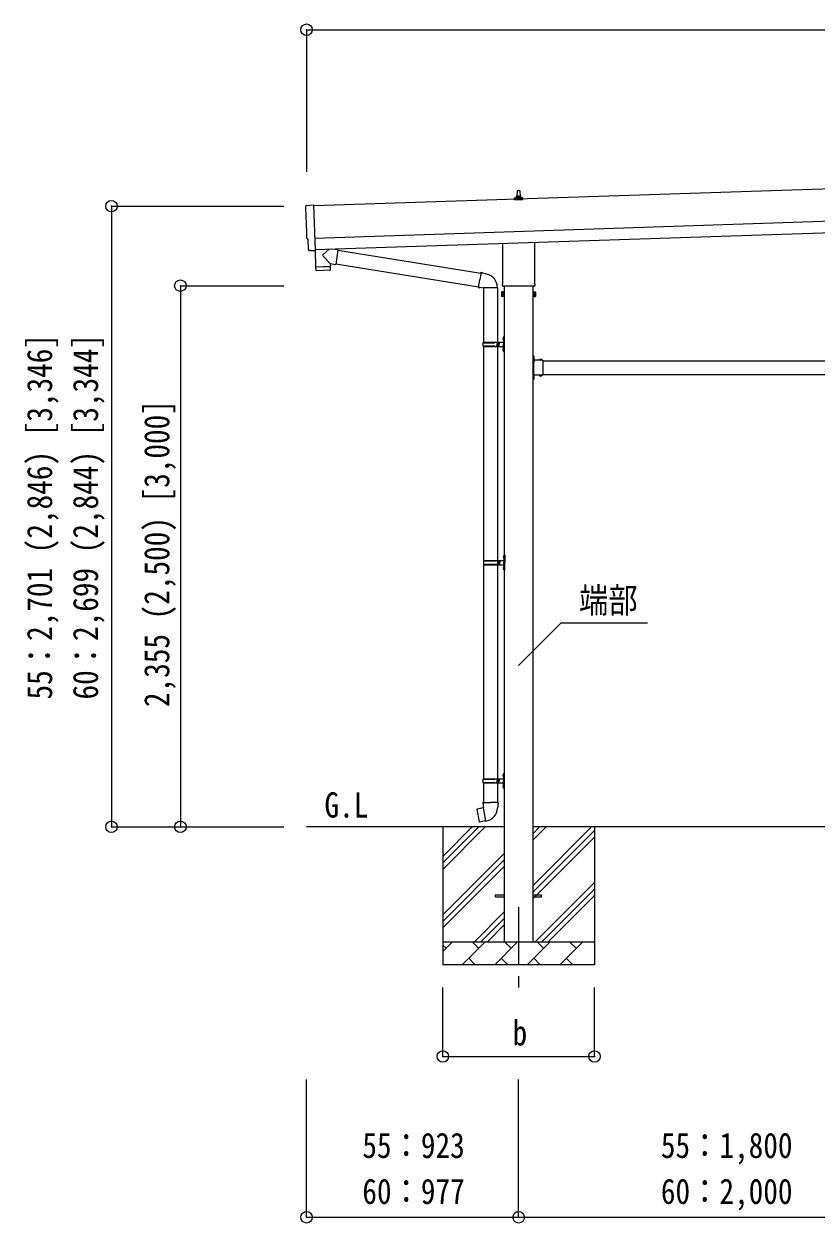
# Model space of a CAD drawing. Units: millimetres at full size, sheet at 1:50; details may follow other scales. Extents: x -14053 to 14053, y -9700 to 9700.
# Drawn here: x 1635 to 5081, y -3866 to 1352 of the extents above; entities that cross this region are included whole.
import ezdxf
from ezdxf.enums import TextEntityAlignment as Align

# ---------------------------------------------------------------- set-up
doc = ezdxf.new("R2010")
doc.units = ezdxf.units.MM
doc.header["$LTSCALE"] = 50
doc.header["$PDMODE"] = 32
doc.header["$PDSIZE"] = 50
doc.linetypes.add('CHAIN1', pattern=[8, 5, -1, 1, -1])
doc.linetypes.add('USER7', pattern=[2, 1, -1])
for name, color, linetype, lineweight in [('0-2_建具', 4, 'Continuous', 9), ('0-3_階段', 7, 'CHAIN1', 9), ('0-4_設備', 7, 'Continuous', 9), ('0-7_ハッチ', 7, 'Continuous', 9), ('0-8_外構', 6, 'Continuous', 9), ('0-9_敷地', 7, 'Continuous', 9)]:
    doc.layers.add(name, color=color, linetype=linetype, lineweight=lineweight)
doc.styles.add('ＭＳ ゴシック', font='')
doc.styles.get('ＭＳ ゴシック').set_extended_font_data('MS Gothic')

msp = doc.modelspace()

# ---------------------------------------------------------------- linework, layer by layer
at = {"layer": '0-2_建具'}
for p, q in [((8278.27, 738.94), (2895.26, 559.51)), ((3782.63, 626.29), (3791.18, 626.29)), ((2899.93, 419.58), (8282.94, 599.02)), ((3768.66, 586.29), (3768.66, 594)), ((3805.16, 586.29), (3768.66, 586.29)), ((3769.04, 594.79), (3804.77, 594.79)), ((3769.42, 594.97), (3776.14, 596.6)), ((3776.52, 596.79), (3797.29, 596.79)), ((3776.91, 597.57), (3776.91, 601.79)), ((3777.91, 601.79), (3795.91, 601.79)), ((3780.91, 601.79), (3781.63, 625.31)), ((3792.18, 625.31), (3792.91, 601.79)), ((3796.91, 597.57), (3796.91, 601.79)), ((3804.39, 594.97), (3797.67, 596.6)), ((3805.16, 586.29), (3805.16, 594)), ((2901.59, 369.61), (8284.6, 549.05)), ((2882.1, 365.19), (2875.17, 365.32)), ((2901.68, 366.85), (2901.72, 365.84)), ((3718.61, 222.3), (3718.61, 396.85)), ((3855.21, 401.4), (3855.21, 222.3)), ((3716.91, 213.53), (3716.91, 219.03)), ((3854.84, 210.03), (3718.97, 210.03)), ((3724.41, 210.03), (3724.41, -2642.47)), ((3849.41, -2642.47), (3849.41, 210.03)), ((3856.91, 219.03), (3856.91, 213.53)), ((3712.91, 184.03), (3713.67, 185.34)), ((3712.91, 184.03), (3712.91, 167.03)), ((3712.91, 167.03), (3713.67, 165.71)), ((3719.91, 180.43), (3713.67, 180.43)), ((3719.91, 170.62), (3713.67, 170.62)), ((3719.91, 165.71), (3713.67, 165.71)), ((3722.41, 166.33), (3719.91, 166.33)), ((3851.41, 166.33), (3853.91, 166.33)), ((3853.91, 180.43), (3860.15, 180.43)), ((3853.91, 170.62), (3860.15, 170.62)), ((3853.91, 165.71), (3860.15, 165.71)), ((3860.91, 184.03), (3860.15, 185.34)), ((3860.91, 167.03), (3860.15, 165.71)), ((3860.91, 184.03), (3860.91, 167.03)), ((3851.41, -91.47), (3849.41, -91.47)), ((3849.41, -91.47), (3849.41, -111.47)), ((3849.41, -98.47), (3851.41, -98.47)), ((3851.41, -91.47), (3851.41, -111.47)), ((3851.92, -95.57), (3851.41, -95.57)), ((3851.41, -95.57), (3851.41, -107.37)), ((3849.41, -104.47), (3851.41, -104.47)), ((3891.41, -111.47), (3851.41, -111.47)), ((3851.41, -115.47), (3851.41, -173.47)), ((3888.31, -111.47), (3876.51, -111.47)), ((3888.31, -110.97), (3888.31, -111.47)), ((3891.41, -111.47), (3891.41, -177.47)), ((3891.41, -114.47), (5482.41, -114.47)), ((3849.41, -177.47), (3849.41, -197.47)), ((3849.41, -184.47), (3851.41, -184.47)), ((3849.41, -190.47), (3851.41, -190.47)), ((3851.41, -197.47), (3849.41, -197.47)), ((3855.41, -174.47), (3849.91, -174.47)), ((3851.41, -175.47), (3855.41, -175.47)), ((3851.41, -177.47), (3851.41, -197.47)), ((3891.41, -177.47), (3851.41, -177.47)), ((3851.92, -181.57), (3851.41, -181.57)), ((3851.41, -181.57), (3851.41, -193.37)), ((3888.31, -177.47), (3876.51, -177.47)), ((3888.31, -177.98), (3888.31, -177.47)), ((3891.41, -174.47), (5482.41, -174.47)), ((3686.91, -2437.97), (3724.41, -2437.97)), ((3686.91, -2446.97), (3686.91, -2437.97)), ((3686.91, -2446.97), (3724.41, -2446.97)), ((3849.41, -2437.97), (3886.91, -2437.97)), ((3849.41, -2446.97), (3886.91, -2446.97)), ((3886.91, -2446.97), (3886.91, -2437.97))]:
    msp.add_line(p, q, dxfattribs=at)
for points in [[(2863.59, 561.89), (2895.09, 564.59), (2901.68, 366.85)], [(2872.23, 368.22), (2870.66, 415.22), (2870.06, 415.2)], [(2882.83, 365.49), (2883.47, 366.14), (2901.72, 365.84)], [(3719.91, 165.71), (3719.91, 185.34), (3713.67, 185.34)], [(3719.91, 166.33), (3719.91, 184.73), (3722.41, 184.73)], [(3853.91, 166.33), (3853.91, 184.73), (3851.41, 184.73)], [(3853.91, 165.71), (3853.91, 185.34), (3860.15, 185.34)], [(3851.92, -95.57), (3851.92, -107.37), (3851.41, -107.37)], [(3855.41, -114.47), (3849.91, -114.47), (3849.91, -174.47)], [(3851.41, -115.47), (3855.41, -115.47), (3855.41, -113.47), (3851.41, -113.47)], [(3888.31, -110.97), (3876.51, -110.97), (3876.51, -111.47)], [(3851.41, -173.47), (3855.41, -173.47), (3855.41, -175.47)], [(3851.92, -181.57), (3851.92, -193.37), (3851.41, -193.37)], [(3888.31, -177.98), (3876.51, -177.98), (3876.51, -177.47)]]:
    msp.add_lwpolyline(points, dxfattribs=at)
for points in [[(3722.41, 165.03), (3722.41, 186.03), (3724.41, 186.03), (3724.41, 165.03)], [(3851.41, 165.03), (3851.41, 186.03), (3849.41, 186.03), (3849.41, 165.03)]]:
    msp.add_lwpolyline(points, close=True, dxfattribs=at)
at = {"layer": '0-2_建具', "linetype": 'USER7'}
for points in [[(3854.02, -98.97), (3851.24, -100.33), (3850.63, -101.47)], [(3854.02, -103.97), (3851.24, -102.62), (3850.63, -101.47)], [(3879.91, -108.86), (3881.26, -111.64), (3882.41, -112.25)], [(3884.91, -108.86), (3883.55, -111.64), (3882.41, -112.25)], [(3854.02, -184.97), (3851.24, -186.33), (3850.63, -187.47)], [(3854.02, -189.97), (3851.24, -188.62), (3850.63, -187.47)], [(3879.91, -180.09), (3881.26, -177.31), (3882.41, -176.7)], [(3884.91, -180.09), (3883.55, -177.31), (3882.41, -176.7)]]:
    msp.add_lwpolyline(points, dxfattribs=at)
at = {"layer": '0-2_建具'}
for centre, radius, start, end in [((3782.63, 625.29), 1, 90, 178.60509), ((3791.18, 625.29), 1, 1.39491, 90), ((3769.66, 594), 1, 103.62699, 180), ((3775.91, 597.57), 1, 283.62699, 0), ((3780.99, 601.15), 4.13, 90, 171.17633), ((3777.91, 600.79), 1, 90, 180), ((3790.24, 601.79), 4.83, 133.60282, 180), ((3783.57, 601.79), 4.83, 0, 46.39718), ((3792.82, 601.15), 4.13, 8.82367, 90), ((3795.91, 600.79), 1, 0, 90), ((3797.91, 597.57), 1, 180, 256.37301), ((3804.16, 594), 1, 0, 76.37301), ((3720.91, 219.03), 4, 125.09963, 180), ((3720.91, 213.53), 4, 180, 194.47751), ((3720.91, 213.53), 4, 194.47751, 241.04498), ((3852.91, 213.53), 4, 298.95502, 345.52249), ((3852.91, 219.03), 4, 0, 54.90037), ((3852.91, 213.53), 4, 345.52249, 0), ((3717.25, 182.89), 4.34, 145.61575, 214.38425), ((3729.15, 175.53), 16.24, 162.41205, 197.58795), ((3717.25, 168.16), 4.34, 145.61575, 214.38425), ((3856.56, 182.89), 4.34, 325.61575, 34.38425), ((3844.67, 175.53), 16.24, 342.41205, 17.58795), ((3856.56, 168.16), 4.34, 325.61575, 34.38425), ((3846.17, -101.47), 8.23, 314.2189, 45.7811), ((3851.41, -111.47), 2, 180, 270), ((3882.41, -116.71), 8.23, 44.2189, 135.7811), ((3851.41, -177.47), 2, 90, 180), ((3846.17, -187.47), 8.23, 314.2189, 45.7811), ((3882.41, -172.24), 8.23, 224.2189, 315.7811)]:
    msp.add_arc(centre, radius, start, end, dxfattribs=at)
for centre, major_axis, ratio, start_param, end_param in [((2863.85, 558.9), (-3, -0.1), 0.99863, 4.7647489, 6.2979817), ((-1897.02, 329.74), (4760.73, 158.69), 0.99863, 6.2686928, 6.2979817), ((2869.92, 419.6), (-4.4, -0.15), 0.99863, 6.2686928, 7.8539816), ((2875.23, 368.33), (-2.11, -2.14), 0.9974, 5.5252311, 7.0411395), ((2882.12, 366.19), (-0.704, -0.714), 0.9974, 0.7579542, 1.5707963)]:
    msp.add_ellipse(centre, major_axis=major_axis, ratio=ratio, start_param=start_param, end_param=end_param, dxfattribs=at)
at = {"layer": '0-3_階段'}
msp.add_line((3786.91, -2492.47), (3786.91, -2841.47), dxfattribs=at)
at = {"layer": '0-4_設備'}
for p, q in [((3724.41, -2142.47), (2864.26, -2142.47)), ((3456.91, -2142.47), (3456.91, -2742.47)), ((3456.91, -2327.52), (3641.96, -2142.47)), ((3456.91, -2299.24), (3613.67, -2142.47)), ((3456.91, -2270.96), (3585.39, -2142.47)), ((5524.41, -2142.47), (3849.41, -2142.47)), ((3849.41, -2397.57), (4104.51, -2142.47)), ((3849.41, -2199.58), (3906.52, -2142.47)), ((3849.41, -2171.3), (3878.23, -2142.47)), ((3849.41, -2425.86), (4116.91, -2158.36)), ((3849.41, -2454.14), (4116.91, -2186.64)), ((4116.91, -2142.47), (4116.91, -2742.47)), ((3456.91, -2525.51), (3724.41, -2258.01)), ((3456.91, -2553.8), (3724.41, -2286.3)), ((3456.91, -2582.08), (3724.41, -2314.58)), ((3859.06, -2642.47), (4116.91, -2384.63)), ((3887.35, -2642.47), (4116.91, -2412.92)), ((3915.63, -2642.47), (4116.91, -2441.2)), ((3594.51, -2642.47), (3724.41, -2512.57)), ((3622.79, -2642.47), (3724.41, -2540.86)), ((3651.07, -2642.47), (3724.41, -2569.14)), ((3456.91, -2642.47), (4116.91, -2642.47)), ((3456.91, -2685.37), (3499.8, -2642.47)), ((3471.25, -2671.03), (3456.91, -2656.69)), ((3541.22, -2742.47), (3641.22, -2642.47)), ((3612.67, -2671.03), (3584.11, -2642.47)), ((3682.64, -2742.47), (3782.64, -2642.47)), ((3754.09, -2671.03), (3725.54, -2642.47)), ((3824.06, -2742.47), (3924.06, -2642.47)), ((3895.51, -2671.03), (3866.96, -2642.47)), ((3965.49, -2742.47), (4065.49, -2642.47)), ((4036.93, -2671.03), (4008.38, -2642.47)), ((4113.62, -2642.47), (4116.91, -2639.19)), ((4116.91, -2742.47), (3456.91, -2742.47)), ((3569.77, -2713.92), (3598.33, -2742.47)), ((3711.2, -2713.92), (3739.75, -2742.47)), ((3852.62, -2713.92), (3881.17, -2742.47)), ((3994.04, -2713.92), (4022.59, -2742.47))]:
    msp.add_line(p, q, dxfattribs=at)
at = {"layer": '0-7_ハッチ', "color": 6}
msp.add_lwpolyline([(4347.82, -1255.51), (3971.08, -1255.51), (3786.91, -1439.69)], dxfattribs=at)
at = {"layer": '0-8_外構'}
for p, q in [((2864.26, 1326.5), (8313.93, 1326.5)), ((2864.26, 1326.5), (2864.26, 708.56)), ((2015.26, 558.47), (2765.26, 558.47)), ((2015.26, 558.47), (2015.26, -2142.47)), ((2315.26, 212.53), (2765.26, 212.53)), ((2315.26, 212.53), (2315.26, -2142.47)), ((2015.26, -2142.47), (2615.26, -2142.47)), ((2315.26, -2142.47), (2765.26, -2142.47)), ((3456.91, -3141.47), (3456.91, -2841.47)), ((4116.91, -3141.47), (4116.91, -2841.47)), ((3456.91, -3141.47), (4116.91, -3141.47)), ((2864.26, -3841.47), (2864.26, -3241.47)), ((3786.91, -3841.47), (5586.91, -3841.47))]:
    msp.add_line(p, q, dxfattribs=at)
msp.add_lwpolyline([(2864.26, -3841.47), (3786.91, -3841.47), (3786.91, -3241.47)], dxfattribs=at)
for p in [(2864.26, 1326.5), (2015.26, 558.47), (2315.26, 212.53), (2015.26, -2142.47), (2315.26, -2142.47), (3456.91, -3141.47), (4116.91, -3141.47), (2864.26, -3841.47), (3786.91, -3841.47)]:
    msp.add_point(p, dxfattribs=at)
at = {"layer": '0-9_敷地'}
for p, q in [((2963.01, 371.66), (2935.79, 348.63)), ((3000.7, 368.37), (2974.79, 372.05)), ((3000.7, 368.37), (2991.74, 305.3)), ((3000.44, 366.54), (3623.04, 267.4)), ((2967.25, 308.78), (2935.76, 341.29)), ((2903.72, 293.64), (2904.39, 280.6)), ((2965, 279.67), (2907.48, 277.76)), ((2908.19, 294.79), (2908.24, 293.79)), ((2963.16, 296.62), (2963.17, 295.62)), ((2967.25, 308.78), (2991.74, 305.3)), ((2967.25, 308.78), (2967.65, 296.77)), ((2992, 307.13), (3612.62, 208.32)), ((3623.36, 269.23), (3617.83, 237.86)), ((3623.36, 269.23), (3624.5, 271.21)), ((3624.5, 271.21), (3628.06, 270.58)), ((3628.06, 270.58), (3628.48, 268.23)), ((3642.99, 265.41), (3644.68, 263.78)), ((3644.68, 263.78), (3646.79, 263.33)), ((3612.3, 206.49), (3617.83, 237.86)), ((3612.3, 206.49), (3612.69, 204.24)), ((3612.3, 206.49), (3617.45, 205.68)), ((3612.69, 204.24), (3616.26, 203.61)), ((3616.26, 203.61), (3617.45, 205.68)), ((3617.45, 205.68), (3632.05, 203.37)), ((3632.05, 203.37), (3634.26, 204.35)), ((3694.56, 203.95), (3633.37, 203.95)), ((3634.41, 203.95), (3634.41, -33.47)), ((3694.41, 203.95), (3694.41, -33.47)), ((3631.41, -35.47), (3681.74, -35.47)), ((3631.41, -49.47), (3681.74, -49.47)), ((3632.41, -33.47), (3718.41, -33.47)), ((3632.41, -33.47), (3632.41, -35.47)), ((3632.41, -51.47), (3632.41, -49.47)), ((3632.41, -51.47), (3718.41, -51.47)), ((3634.41, -51.47), (3634.41, -983.47)), ((3691.41, -33.47), (3691.41, -37.97)), ((3691.41, -37.97), (3693.41, -37.97)), ((3691.41, -51.47), (3691.41, -46.97)), ((3691.41, -46.97), (3693.41, -46.97)), ((3693.41, -37.97), (3693.41, -42.47)), ((3693.41, -46.97), (3693.41, -42.47)), ((3694.41, -51.47), (3694.41, -983.47)), ((3699.41, -33.47), (3699.41, -42.47)), ((3699.41, -37.97), (3702.41, -37.97)), ((3699.41, -51.47), (3699.41, -42.47)), ((3699.41, -46.97), (3702.41, -46.97)), ((3702.41, -37.97), (3702.41, -42.47)), ((3702.41, -46.97), (3702.41, -42.47)), ((3718.1, -16.33), (3720.15, -17.32)), ((3719.37, -14.32), (3720.01, -14.32)), ((3719.37, -14.32), (3719.37, -22.62)), ((3719.37, -22.62), (3720.01, -22.62)), ((3720.01, -14.32), (3720.01, -22.62)), ((3720.01, -14.32), (3720.41, -14.72)), ((3720.01, -22.62), (3720.41, -22.22)), ((3720.15, -17.32), (3720.76, -18.47)), ((3720.41, -10.47), (3723.41, -8.97)), ((3720.41, -10.47), (3720.41, -42.47)), ((3720.41, -14.72), (3720.41, -22.22)), ((3720.41, -74.47), (3720.41, -42.47)), ((3723.41, -8.97), (3723.41, -42.47)), ((3723.41, -8.97), (3724.41, -8.97)), ((3723.41, -75.97), (3723.41, -42.47)), ((3724.41, -8.97), (3724.41, -42.47)), ((3724.41, -75.97), (3724.41, -42.47)), ((3718.1, -64.33), (3720.15, -65.32)), ((3719.37, -62.32), (3720.01, -62.32)), ((3719.37, -62.32), (3719.37, -70.62)), ((3719.37, -70.62), (3720.01, -70.62)), ((3720.01, -62.32), (3720.01, -70.62)), ((3720.01, -62.32), (3720.41, -62.72)), ((3720.01, -70.62), (3720.41, -70.22)), ((3720.15, -65.32), (3720.76, -66.47)), ((3720.41, -62.72), (3720.41, -70.22)), ((3720.41, -74.47), (3723.41, -75.97)), ((3723.41, -75.97), (3724.41, -75.97)), ((3633.91, -985.47), (3684.24, -985.47)), ((3634.91, -983.47), (3720.91, -983.47)), ((3634.91, -983.47), (3634.91, -985.47)), ((3693.91, -983.47), (3693.91, -987.97)), ((3693.91, -987.97), (3695.91, -987.97)), ((3695.91, -987.97), (3695.91, -992.47)), ((3701.91, -983.47), (3701.91, -992.47)), ((3701.91, -987.97), (3704.91, -987.97)), ((3704.91, -987.97), (3704.91, -992.47)), ((3720.6, -966.33), (3722.65, -967.32)), ((3721.87, -964.32), (3722.51, -964.32)), ((3721.87, -964.32), (3721.87, -972.62)), ((3721.87, -972.62), (3722.51, -972.62)), ((3722.51, -964.32), (3722.51, -972.62)), ((3722.51, -964.32), (3722.91, -964.72)), ((3722.51, -972.62), (3722.91, -972.22)), ((3722.65, -967.32), (3723.26, -968.47)), ((3722.91, -960.47), (3725.91, -958.97)), ((3722.91, -960.47), (3722.91, -992.47)), ((3722.91, -964.72), (3722.91, -972.22)), ((3725.91, -958.97), (3725.91, -992.47)), ((3725.91, -958.97), (3726.91, -958.97)), ((3726.91, -958.97), (3726.91, -992.47)), ((3633.91, -999.47), (3684.24, -999.47)), ((3634.41, -1001.47), (3634.41, -1933.47)), ((3634.91, -1001.47), (3634.91, -999.47)), ((3634.91, -1001.47), (3720.91, -1001.47)), ((3693.91, -1001.47), (3693.91, -996.97)), ((3693.91, -996.97), (3695.91, -996.97)), ((3694.41, -1001.47), (3694.41, -1933.47)), ((3695.91, -996.97), (3695.91, -992.47)), ((3701.91, -1001.47), (3701.91, -992.47)), ((3701.91, -996.97), (3704.91, -996.97)), ((3704.91, -996.97), (3704.91, -992.47)), ((3720.6, -1014.33), (3722.65, -1015.32)), ((3721.87, -1012.32), (3722.51, -1012.32)), ((3721.87, -1012.32), (3721.87, -1020.62)), ((3721.87, -1020.62), (3722.51, -1020.62)), ((3722.51, -1012.32), (3722.51, -1020.62)), ((3722.51, -1012.32), (3722.91, -1012.72)), ((3722.51, -1020.62), (3722.91, -1020.22)), ((3722.65, -1015.32), (3723.26, -1016.47)), ((3722.91, -1024.47), (3722.91, -992.47)), ((3722.91, -1012.72), (3722.91, -1020.22)), ((3722.91, -1024.47), (3725.91, -1025.97)), ((3725.91, -1025.97), (3725.91, -992.47)), ((3725.91, -1025.97), (3726.91, -1025.97)), ((3726.91, -1025.97), (3726.91, -992.47)), ((3718.1, -1916.33), (3720.15, -1917.32)), ((3719.37, -1914.32), (3720.01, -1914.32)), ((3719.37, -1914.32), (3719.37, -1922.62)), ((3719.37, -1922.62), (3720.01, -1922.62)), ((3720.01, -1914.32), (3720.01, -1922.62)), ((3720.01, -1914.32), (3720.41, -1914.72)), ((3720.01, -1922.62), (3720.41, -1922.22)), ((3720.15, -1917.32), (3720.76, -1918.47)), ((3720.41, -1910.47), (3723.41, -1908.97)), ((3720.41, -1910.47), (3720.41, -1942.47)), ((3720.41, -1914.72), (3720.41, -1922.22)), ((3723.41, -1908.97), (3723.41, -1942.47)), ((3723.41, -1908.97), (3724.41, -1908.97)), ((3724.41, -1908.97), (3724.41, -1942.47)), ((3631.41, -1935.47), (3681.74, -1935.47)), ((3631.41, -1949.47), (3681.74, -1949.47)), ((3632.41, -1933.47), (3718.41, -1933.47)), ((3632.41, -1933.47), (3632.41, -1935.47)), ((3632.41, -1951.47), (3632.41, -1949.47)), ((3632.41, -1951.47), (3718.41, -1951.47)), ((3634.41, -1951.47), (3634.41, -2036.4)), ((3691.41, -1933.47), (3691.41, -1937.97)), ((3691.41, -1937.97), (3693.41, -1937.97)), ((3691.41, -1951.47), (3691.41, -1946.97)), ((3691.41, -1946.97), (3693.41, -1946.97)), ((3693.41, -1937.97), (3693.41, -1942.47)), ((3693.41, -1946.97), (3693.41, -1942.47)), ((3694.41, -1951.47), (3694.41, -2036.4)), ((3699.41, -1933.47), (3699.41, -1942.47)), ((3699.41, -1937.97), (3702.41, -1937.97)), ((3699.41, -1951.47), (3699.41, -1942.47)), ((3699.41, -1946.97), (3702.41, -1946.97)), ((3702.41, -1937.97), (3702.41, -1942.47)), ((3702.41, -1946.97), (3702.41, -1942.47)), ((3718.1, -1964.33), (3720.15, -1965.32)), ((3719.37, -1962.32), (3720.01, -1962.32)), ((3719.37, -1962.32), (3719.37, -1970.62)), ((3719.37, -1970.62), (3720.01, -1970.62)), ((3720.01, -1962.32), (3720.01, -1970.62)), ((3720.01, -1962.32), (3720.41, -1962.72)), ((3720.01, -1970.62), (3720.41, -1970.22)), ((3720.15, -1965.32), (3720.76, -1966.47)), ((3720.41, -1974.47), (3720.41, -1942.47)), ((3720.41, -1962.72), (3720.41, -1970.22)), ((3720.41, -1974.47), (3723.41, -1975.97)), ((3723.41, -1975.97), (3723.41, -1942.47)), ((3723.41, -1975.97), (3724.41, -1975.97)), ((3724.41, -1975.97), (3724.41, -1942.47)), ((3605.95, -2064.85), (3605.14, -2066.02)), ((3605.14, -2066.02), (3614.76, -2120.58)), ((3633.82, -2059.6), (3605.95, -2064.85)), ((3618.69, -2062.25), (3618.48, -2062.49)), ((3632.56, -2036.4), (3630.41, -2037.18)), ((3630.41, -2037.18), (3630.41, -2040.8)), ((3630.41, -2040.8), (3632.65, -2041.62)), ((3632.56, -2036.4), (3664.41, -2036.4)), ((3632.56, -2036.4), (3632.65, -2041.62)), ((3632.65, -2041.62), (3632.91, -2056.4)), ((3632.91, -2056.4), (3634.26, -2058.4)), ((3644.17, -2116.9), (3634.04, -2059.42)), ((3634.06, -2058.6), (3634.06, -2059.31)), ((3634.26, -2058.4), (3634.23, -2058.41)), ((3696.26, -2036.4), (3664.41, -2036.4)), ((3694.6, -2058.34), (3694.52, -2060.51)), ((3695.91, -2056.4), (3694.6, -2058.34)), ((3698.41, -2040.8), (3696.17, -2041.62)), ((3696.26, -2036.4), (3698.41, -2037.18)), ((3698.41, -2037.18), (3698.41, -2040.8)), ((3628.78, -2119.49), (3628.5, -2119.34)), ((3644.47, -2117.66), (3644.23, -2117))]:
    msp.add_line(p, q, dxfattribs=at)
for points in [[(2901.32, 365.85), (2903.69, 294.64), (2967.65, 296.77)], [(2967.9, 282.72), (2967.69, 295.77), (2903.72, 293.64)], [(3623.36, 269.23), (3628.48, 268.23), (3642.99, 265.41)], [(3718.1, -20.62), (3720.15, -19.62), (3720.76, -18.47)], [(3718.1, -68.62), (3720.15, -67.62), (3720.76, -66.47)], [(3720.6, -970.62), (3722.65, -969.62), (3723.26, -968.47)], [(3720.6, -1018.62), (3722.65, -1017.62), (3723.26, -1016.47)], [(3718.1, -1920.62), (3720.15, -1919.62), (3720.76, -1918.47)], [(3718.1, -1968.62), (3720.15, -1967.62), (3720.76, -1966.47)], [(3620.93, -2062.03), (3620.65, -2061.88), (3618.69, -2062.25)], [(3696.26, -2036.4), (3696.17, -2041.62), (3695.91, -2056.4)], [(3643.9, -2116.81), (3615.92, -2121.4), (3614.76, -2120.58)], [(3630.97, -2118.93), (3630.76, -2119.17), (3628.78, -2119.49)]]:
    msp.add_lwpolyline(points, dxfattribs=at)
for centre, radius, start, end in [((2939.18, 344.94), 5, 132.56466, 226.88314), ((2907.38, 280.76), 3, 182.90915, 271.95747), ((2964.9, 282.67), 3, 271.90915, 0.90915), ((3634.26, 204.35), 60.3, 359.62495, 78), ((3680.16, -42.47), 49.25, 171.82876, 180.00002), ((3680.16, -42.47), 49.25, 180.00002, 188.17127), ((3681.74, -33.47), 2, 270, 359.99998), ((3681.74, -51.47), 2, 0.00005, 90.00004), ((3723.7, -18.47), 6, 136.21765, 223.78235), ((3718.41, -31.47), 2, 270, 359.99998), ((3718.41, -53.47), 2, 0.00005, 90.00004), ((3723.7, -66.47), 6, 136.21765, 223.78235), ((3682.66, -992.47), 49.25, 171.82876, 180.00002), ((3684.24, -983.47), 2, 270, 359.99998), ((3726.2, -968.47), 6, 136.21765, 223.78235), ((3720.91, -981.47), 2, 270, 359.99998), ((3682.66, -992.47), 49.25, 180.00002, 188.17127), ((3684.24, -1001.47), 2, 0.00005, 90.00004), ((3726.2, -1016.47), 6, 136.21765, 223.78235), ((3720.91, -1003.47), 2, 0.00005, 90.00004), ((3723.7, -1918.47), 6, 136.21765, 223.78235), ((3680.16, -1942.47), 49.25, 171.82876, 180.00002), ((3680.16, -1942.47), 49.25, 180.00002, 188.17127), ((3681.74, -1933.47), 2, 270, 359.99998), ((3681.74, -1951.47), 2, 0.00005, 90.00004), ((3723.7, -1966.47), 6, 136.21765, 223.78235), ((3718.41, -1931.47), 2, 270, 359.99998), ((3718.41, -1953.47), 2, 0.00005, 90.00004), ((3633.76, -2059.31), 0.3, 280.66842, 0), ((3634.26, -2058.6), 0.2, 100, 180), ((3634.26, -2058.4), 60.3, 279.96938, 358), ((3643.95, -2117.1), 0.3, 20, 99.33158), ((3644.66, -2117.59), 0.2, 200, 279.96938)]:
    msp.add_arc(centre, radius, start, end, dxfattribs=at)

# ---------------------------------------------------------------- texts
at = {"layer": '0-7_ハッチ', "style": 'ＭＳ ゴシック', "width": 0.85}
for s, p in [('端部', (4049.61, -1243.88)), ('G.L', (2942.07, -2134.88))]:
    msp.add_text(s, height=110, dxfattribs=at).set_placement(p, align=Align.BOTTOM_LEFT)
at = {"layer": '0-8_外構', "color": 7, "style": 'ＭＳ ゴシック', "width": 0.85}
for s, p in [('55：2,701 (2,846) [3,346]', (1790.26, -1588.25)), ('60：2,699 (2,844) [3,344]', (1990.26, -1588.25)), ('2,355 (2,500) [3,000]', (2300.26, -1621.22))]:
    msp.add_text(s, height=110, rotation=90, dxfattribs=at).set_placement(p, align=Align.BOTTOM_LEFT)
for s, p in [('b', (3760.66, -3126.47)), ('55：923', (3106.84, -3616.47)), ('55：1,800', (4405.66, -3616.47)), ('60：977', (3106.84, -3816.47)), ('60：2,000', (4405.66, -3816.47))]:
    msp.add_text(s, height=110, dxfattribs=at).set_placement(p, align=Align.BOTTOM_LEFT)

doc.saveas('drawing.dxf')
